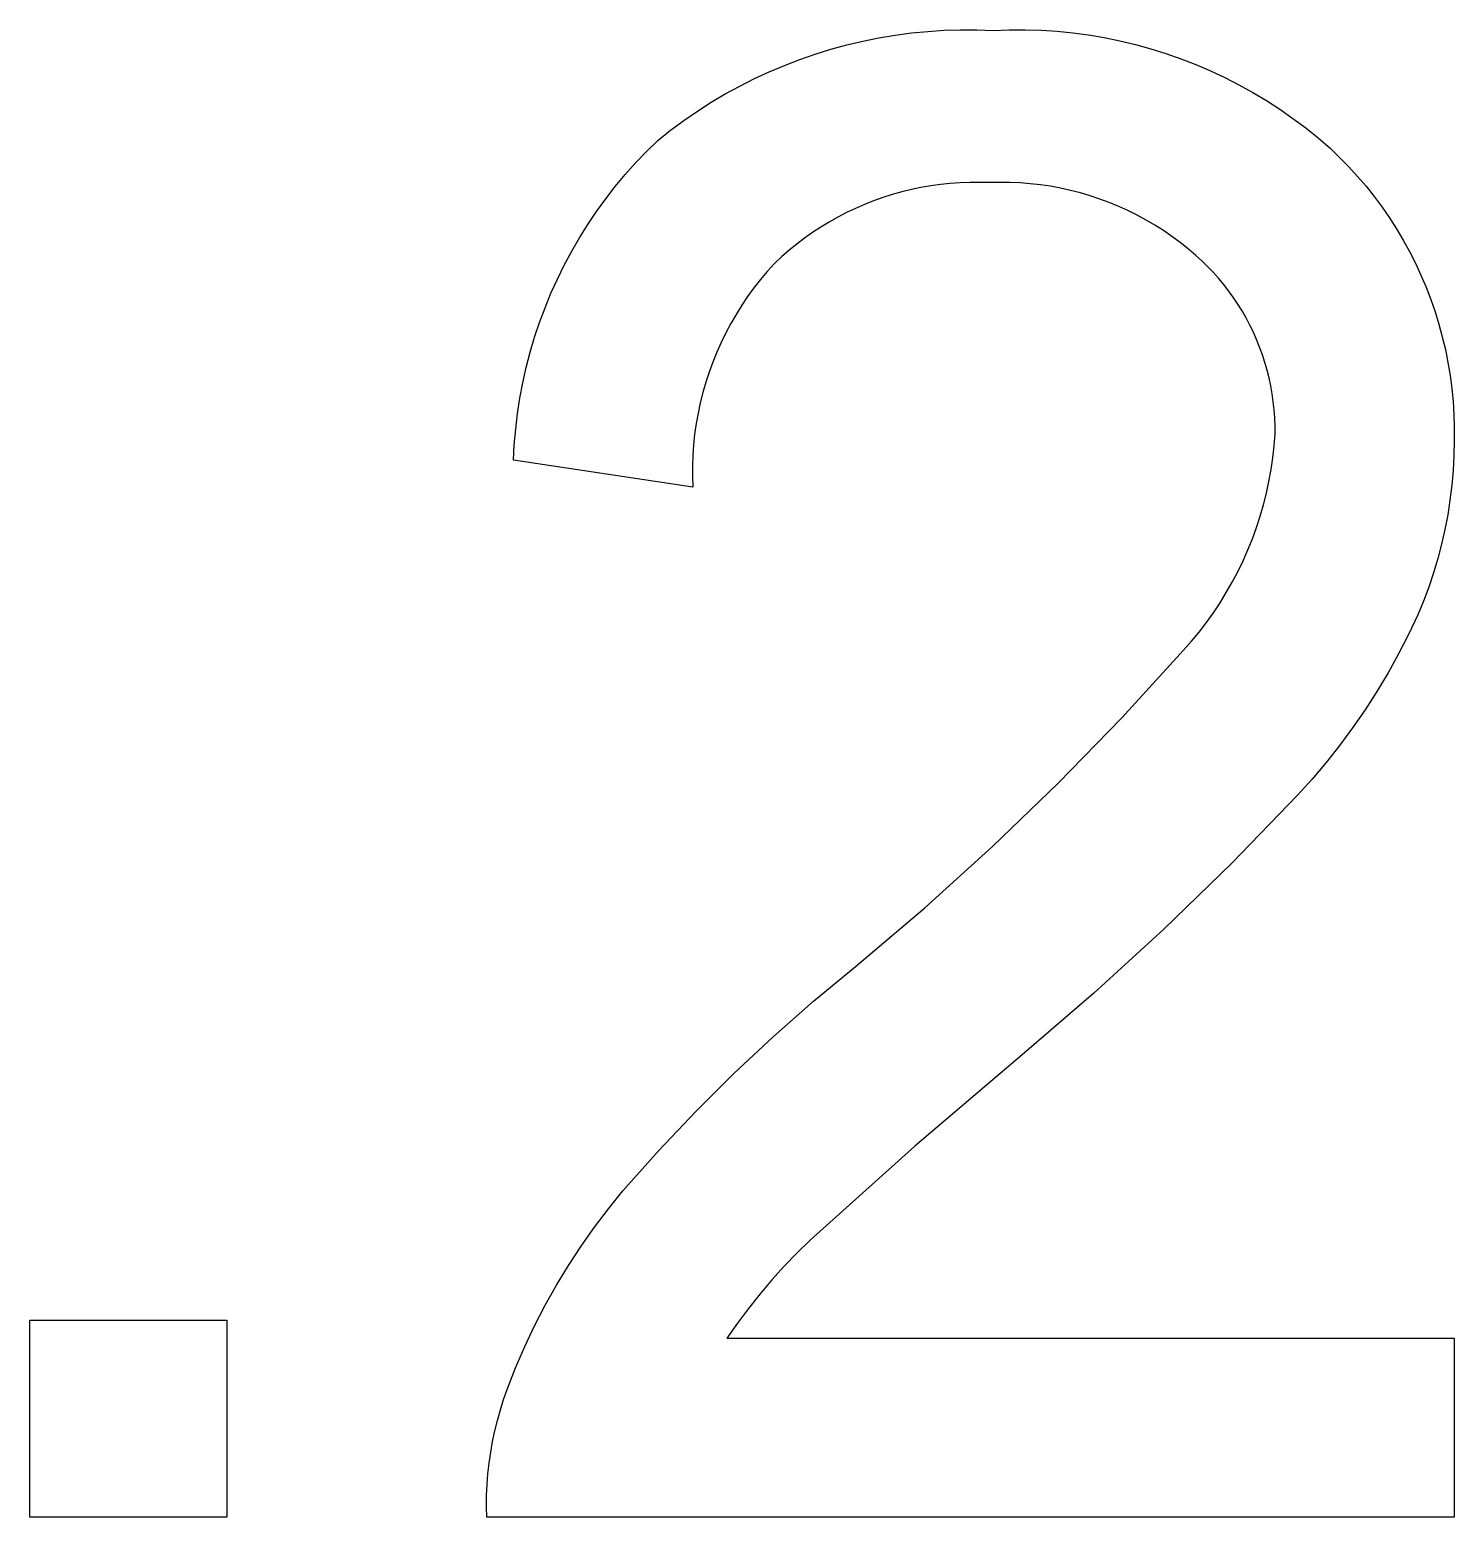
# Model space of a CAD drawing. Header units: millimetres. Extents: x -582 to 3448, y -204 to 2611.
# Drawn here: x 2845.53 to 2871.4, y -26.79 to 0.23 of the extents above; entities that cross this region are included whole.
import ezdxf

# ---------------------------------------------------------------- set-up
doc = ezdxf.new("R2010")
doc.units = ezdxf.units.MM
doc.header["$MEASUREMENT"] = 0
doc.layers.add('Domyslna', color=7, linetype='Continuous', true_color=0x000000)

msp = doc.modelspace()

# ---------------------------------------------------------------- linework, layer by layer
at = {"layer": 'Domyslna'}
for p, q in [((2860.369, -0.047), (2860.659, 0.022)), ((2860.659, 0.022), (2860.952, 0.081)), ((2860.952, 0.081), (2861.246, 0.13)), ((2861.246, 0.13), (2861.542, 0.169)), ((2861.542, 0.169), (2861.838, 0.199)), ((2861.838, 0.199), (2862.136, 0.218)), ((2862.136, 0.218), (2862.434, 0.228)), ((2862.434, 0.228), (2862.732, 0.227)), ((2862.732, 0.227), (2863.031, 0.216)), ((2863.031, 0.216), (2863.319, 0.227)), ((2863.319, 0.227), (2863.608, 0.228)), ((2863.608, 0.228), (2863.897, 0.219)), ((2863.897, 0.219), (2864.186, 0.2)), ((2864.186, 0.2), (2864.473, 0.171)), ((2864.473, 0.171), (2864.76, 0.133)), ((2864.76, 0.133), (2865.045, 0.085)), ((2865.045, 0.085), (2865.328, 0.027)), ((2865.328, 0.027), (2865.609, -0.04)), ((2859.515, -0.312), (2859.796, -0.214)), ((2859.796, -0.214), (2860.081, -0.126)), ((2860.081, -0.126), (2860.369, -0.047)), ((2865.609, -0.04), (2865.888, -0.117)), ((2865.888, -0.117), (2866.164, -0.203)), ((2866.164, -0.203), (2866.436, -0.298)), ((2858.691, -0.66), (2858.961, -0.535)), ((2858.961, -0.535), (2859.236, -0.419)), ((2859.236, -0.419), (2859.515, -0.312)), ((2866.436, -0.298), (2866.706, -0.403)), ((2866.706, -0.403), (2866.971, -0.517)), ((2866.971, -0.517), (2867.233, -0.64)), ((2858.163, -0.938), (2858.425, -0.795)), ((2858.425, -0.795), (2858.691, -0.66)), ((2867.233, -0.64), (2867.49, -0.771)), ((2867.49, -0.771), (2867.743, -0.912)), ((2857.906, -1.09), (2858.163, -0.938)), ((2867.743, -0.912), (2867.991, -1.06)), ((2867.991, -1.06), (2868.233, -1.217)), ((2857.409, -1.42), (2857.655, -1.251)), ((2857.655, -1.251), (2857.906, -1.09)), ((2868.233, -1.217), (2868.471, -1.383)), ((2856.935, -1.782), (2857.169, -1.597)), ((2857.169, -1.597), (2857.409, -1.42)), ((2868.471, -1.383), (2868.702, -1.556)), ((2868.702, -1.556), (2868.927, -1.737)), ((2856.732, -1.981), (2856.935, -1.782)), ((2868.927, -1.737), (2869.146, -1.925)), ((2856.536, -2.186), (2856.732, -1.981)), ((2869.146, -1.925), (2869.318, -2.09)), ((2869.318, -2.09), (2869.484, -2.26)), ((2856.165, -2.617), (2856.347, -2.399)), ((2856.347, -2.399), (2856.536, -2.186)), ((2869.484, -2.26), (2869.644, -2.435)), ((2855.991, -2.842), (2856.165, -2.617)), ((2861.541, -2.675), (2861.367, -2.717)), ((2861.716, -2.638), (2861.541, -2.675)), ((2861.892, -2.607), (2861.716, -2.638)), ((2862.069, -2.583), (2861.892, -2.607)), ((2862.247, -2.564), (2862.069, -2.583)), ((2862.426, -2.551), (2862.247, -2.564)), ((2862.604, -2.544), (2862.426, -2.551)), ((2862.783, -2.544), (2862.604, -2.544)), ((2862.962, -2.549), (2862.783, -2.544)), ((2863.147, -2.544), (2862.962, -2.549)), ((2863.332, -2.546), (2863.147, -2.544)), ((2863.517, -2.554), (2863.332, -2.546)), ((2863.701, -2.568), (2863.517, -2.554)), ((2863.885, -2.589), (2863.701, -2.568)), ((2864.068, -2.616), (2863.885, -2.589)), ((2864.25, -2.65), (2864.068, -2.616)), ((2864.43, -2.69), (2864.25, -2.65)), ((2864.61, -2.736), (2864.43, -2.69)), ((2869.644, -2.435), (2869.798, -2.616)), ((2869.798, -2.616), (2869.946, -2.802)), ((2855.825, -3.072), (2855.991, -2.842)), ((2860.69, -2.946), (2860.526, -3.017)), ((2860.856, -2.88), (2860.69, -2.946)), ((2861.025, -2.82), (2860.856, -2.88)), ((2861.195, -2.766), (2861.025, -2.82)), ((2861.367, -2.717), (2861.195, -2.766)), ((2864.787, -2.788), (2864.61, -2.736)), ((2864.963, -2.847), (2864.787, -2.788)), ((2865.136, -2.911), (2864.963, -2.847)), ((2865.307, -2.982), (2865.136, -2.911)), ((2869.946, -2.802), (2870.088, -2.993)), ((2855.666, -3.308), (2855.825, -3.072)), ((2860.206, -3.176), (2860.05, -3.264)), ((2860.365, -3.094), (2860.206, -3.176)), ((2860.526, -3.017), (2860.365, -3.094)), ((2865.475, -3.058), (2865.307, -2.982)), ((2865.641, -3.14), (2865.475, -3.058)), ((2865.804, -3.228), (2865.641, -3.14)), ((2865.963, -3.322), (2865.804, -3.228)), ((2870.088, -2.993), (2870.223, -3.189)), ((2870.223, -3.189), (2870.351, -3.389)), ((2855.515, -3.549), (2855.666, -3.308)), ((2859.747, -3.455), (2859.601, -3.558)), ((2859.897, -3.357), (2859.747, -3.455)), ((2860.05, -3.264), (2859.897, -3.357)), ((2866.12, -3.421), (2865.963, -3.322)), ((2866.272, -3.525), (2866.12, -3.421)), ((2870.351, -3.389), (2870.473, -3.593)), ((2855.373, -3.795), (2855.515, -3.549)), ((2859.32, -3.778), (2859.185, -3.895)), ((2859.459, -3.665), (2859.32, -3.778)), ((2859.601, -3.558), (2859.459, -3.665)), ((2866.421, -3.635), (2866.272, -3.525)), ((2866.566, -3.75), (2866.421, -3.635)), ((2866.707, -3.87), (2866.566, -3.75)), ((2870.473, -3.593), (2870.587, -3.801)), ((2855.113, -4.3), (2855.239, -4.045)), ((2855.239, -4.045), (2855.373, -3.795)), ((2859.054, -4.017), (2858.924, -4.161)), ((2859.185, -3.895), (2859.054, -4.017)), ((2866.816, -3.968), (2866.707, -3.87)), ((2866.92, -4.07), (2866.816, -3.968)), ((2870.587, -3.801), (2870.694, -4.013)), ((2870.694, -4.013), (2870.795, -4.229)), ((2854.997, -4.559), (2855.113, -4.3)), ((2858.8, -4.309), (2858.681, -4.461)), ((2858.924, -4.161), (2858.8, -4.309)), ((2867.022, -4.176), (2866.92, -4.07)), ((2867.119, -4.285), (2867.022, -4.176)), ((2867.213, -4.398), (2867.119, -4.285)), ((2870.795, -4.229), (2870.887, -4.448)), ((2854.889, -4.822), (2854.997, -4.559)), ((2858.681, -4.461), (2858.568, -4.617)), ((2867.302, -4.514), (2867.213, -4.398)), ((2867.388, -4.632), (2867.302, -4.514)), ((2870.887, -4.448), (2870.973, -4.67)), ((2854.79, -5.089), (2854.889, -4.822)), ((2858.46, -4.777), (2858.357, -4.941)), ((2858.568, -4.617), (2858.46, -4.777)), ((2867.47, -4.754), (2867.388, -4.632)), ((2867.547, -4.878), (2867.47, -4.754)), ((2870.973, -4.67), (2871.051, -4.894)), ((2854.7, -5.358), (2854.79, -5.089)), ((2858.261, -5.109), (2858.17, -5.279)), ((2858.357, -4.941), (2858.261, -5.109)), ((2867.62, -5.005), (2867.547, -4.878)), ((2867.688, -5.135), (2867.62, -5.005)), ((2871.051, -4.894), (2871.121, -5.121)), ((2871.121, -5.121), (2871.183, -5.351)), ((2854.619, -5.631), (2854.7, -5.358)), ((2858.17, -5.279), (2858.085, -5.453)), ((2867.752, -5.266), (2867.688, -5.135)), ((2867.811, -5.4), (2867.752, -5.266)), ((2867.866, -5.536), (2867.811, -5.4)), ((2871.183, -5.351), (2871.238, -5.582)), ((2854.548, -5.906), (2854.619, -5.631)), ((2858.007, -5.629), (2857.934, -5.808)), ((2858.085, -5.453), (2858.007, -5.629)), ((2867.916, -5.674), (2867.866, -5.536)), ((2867.961, -5.813), (2867.916, -5.674)), ((2871.238, -5.582), (2871.285, -5.815)), ((2854.485, -6.183), (2854.548, -5.906)), ((2857.934, -5.808), (2857.868, -5.99)), ((2868.001, -5.954), (2867.961, -5.813)), ((2871.285, -5.815), (2871.324, -6.049)), ((2854.433, -6.462), (2854.485, -6.183)), ((2857.808, -6.173), (2857.755, -6.359)), ((2857.868, -5.99), (2857.808, -6.173)), ((2868.037, -6.096), (2868.001, -5.954)), ((2868.067, -6.239), (2868.037, -6.096)), ((2871.324, -6.049), (2871.355, -6.285)), ((2854.389, -6.743), (2854.433, -6.462)), ((2857.755, -6.359), (2857.708, -6.546)), ((2868.093, -6.383), (2868.067, -6.239)), ((2868.113, -6.528), (2868.093, -6.383)), ((2871.355, -6.285), (2871.378, -6.522)), ((2854.356, -7.025), (2854.389, -6.743)), ((2857.667, -6.735), (2857.633, -6.925)), ((2857.708, -6.546), (2857.667, -6.735)), ((2868.129, -6.673), (2868.113, -6.528)), ((2868.139, -6.819), (2868.129, -6.673)), ((2871.378, -6.522), (2871.393, -6.759)), ((2857.633, -6.925), (2857.606, -7.116)), ((2868.145, -6.966), (2868.139, -6.819)), ((2868.145, -7.112), (2868.145, -6.966)), ((2871.393, -6.759), (2871.4, -6.996)), ((2871.4, -6.996), (2871.399, -7.234)), ((2854.331, -7.309), (2854.356, -7.025)), ((2857.606, -7.116), (2857.586, -7.309)), ((2868.129, -7.329), (2868.145, -7.112)), ((2871.399, -7.234), (2871.393, -7.505)), ((2854.317, -7.592), (2854.331, -7.309)), ((2857.572, -7.501), (2857.565, -7.694)), ((2857.586, -7.309), (2857.572, -7.501)), ((2868.074, -7.76), (2868.105, -7.545)), ((2868.105, -7.545), (2868.129, -7.329)), ((2871.393, -7.505), (2871.379, -7.776)), ((2857.57, -8.08), (2854.317, -7.592)), ((2857.565, -7.694), (2857.564, -7.887)), ((2868.035, -7.975), (2868.074, -7.76)), ((2871.379, -7.776), (2871.355, -8.046)), ((2857.564, -7.887), (2857.57, -8.08)), ((2867.989, -8.187), (2868.035, -7.975)), ((2871.355, -8.046), (2871.322, -8.315)), ((2867.936, -8.398), (2867.989, -8.187)), ((2871.322, -8.315), (2871.281, -8.583)), ((2867.809, -8.814), (2867.876, -8.607)), ((2867.876, -8.607), (2867.936, -8.398)), ((2871.281, -8.583), (2871.23, -8.85)), ((2867.734, -9.019), (2867.809, -8.814)), ((2871.23, -8.85), (2871.17, -9.114)), ((2867.653, -9.22), (2867.734, -9.019)), ((2871.17, -9.114), (2871.102, -9.377)), ((2867.47, -9.615), (2867.565, -9.419)), ((2867.565, -9.419), (2867.653, -9.22)), ((2871.102, -9.377), (2871.024, -9.637)), ((2867.368, -9.807), (2867.47, -9.615)), ((2871.024, -9.637), (2870.938, -9.894)), ((2867.146, -10.181), (2867.26, -9.996)), ((2867.26, -9.996), (2867.368, -9.807)), ((2870.938, -9.894), (2870.843, -10.148)), ((2867.025, -10.362), (2867.146, -10.181)), ((2870.843, -10.148), (2870.74, -10.399)), ((2866.898, -10.539), (2867.025, -10.362)), ((2870.74, -10.399), (2870.571, -10.756)), ((2866.627, -10.879), (2866.765, -10.711)), ((2866.765, -10.711), (2866.898, -10.539)), ((2870.571, -10.756), (2870.389, -11.108)), ((2865.366, -12.268), (2866.482, -11.042)), ((2866.482, -11.042), (2866.627, -10.879)), ((2870.389, -11.108), (2870.197, -11.453)), ((2870.197, -11.453), (2869.994, -11.792)), ((2869.994, -11.792), (2869.78, -12.125)), ((2869.78, -12.125), (2869.555, -12.45)), ((2864.21, -13.458), (2865.366, -12.268)), ((2869.555, -12.45), (2869.32, -12.769)), ((2869.32, -12.769), (2869.075, -13.079)), ((2869.075, -13.079), (2868.82, -13.381)), ((2863.016, -14.609), (2864.21, -13.458)), ((2868.82, -13.381), (2868.555, -13.675)), ((2868.555, -13.675), (2867.359, -14.911)), ((2861.786, -15.721), (2863.016, -14.609)), ((2867.359, -14.911), (2866.126, -16.11)), ((2860.519, -16.792), (2861.786, -15.721)), ((2866.126, -16.11), (2864.856, -17.27)), ((2859.766, -17.415), (2860.519, -16.792)), ((2864.856, -17.27), (2863.552, -18.391)), ((2859.032, -18.061), (2859.766, -17.415)), ((2858.318, -18.73), (2859.032, -18.061)), ((2863.552, -18.391), (2861.604, -20.047)), ((2857.625, -19.42), (2858.318, -18.73)), ((2856.953, -20.13), (2857.625, -19.42)), ((2856.303, -20.861), (2856.953, -20.13)), ((2861.604, -20.047), (2859.702, -21.756)), ((2856.039, -21.187), (2856.303, -20.861)), ((2855.785, -21.521), (2856.039, -21.187)), ((2855.544, -21.863), (2855.785, -21.521)), ((2855.314, -22.214), (2855.544, -21.863)), ((2859.702, -21.756), (2859.463, -21.99)), ((2859.463, -21.99), (2859.232, -22.231)), ((2855.097, -22.573), (2855.314, -22.214)), ((2859.232, -22.231), (2859.009, -22.479)), ((2854.892, -22.939), (2855.097, -22.573)), ((2859.009, -22.479), (2858.793, -22.734)), ((2854.7, -23.311), (2854.892, -22.939)), ((2858.793, -22.734), (2858.585, -22.995)), ((2845.532, -26.789), (2845.532, -23.21)), ((2845.532, -23.21), (2849.111, -23.21)), ((2849.111, -23.21), (2849.111, -26.789)), ((2858.585, -22.995), (2858.385, -23.262)), ((2854.521, -23.69), (2854.7, -23.311)), ((2858.385, -23.262), (2858.193, -23.536)), ((2854.355, -24.075), (2854.521, -23.69)), ((2858.193, -23.536), (2871.399, -23.536)), ((2871.399, -23.536), (2871.399, -26.789)), ((2854.202, -24.466), (2854.355, -24.075)), ((2854.137, -24.652), (2854.202, -24.466)), ((2854.024, -25.03), (2854.078, -24.84)), ((2854.078, -24.84), (2854.137, -24.652)), ((2853.978, -25.222), (2854.024, -25.03)), ((2853.937, -25.415), (2853.978, -25.222)), ((2853.874, -25.805), (2853.902, -25.609)), ((2853.902, -25.609), (2853.937, -25.415)), ((2853.852, -26.001), (2853.874, -25.805)), ((2853.828, -26.395), (2853.837, -26.197)), ((2853.837, -26.197), (2853.852, -26.001)), ((2853.825, -26.592), (2853.828, -26.395)), ((2853.829, -26.789), (2853.825, -26.592)), ((2849.111, -26.789), (2845.532, -26.789)), ((2871.399, -26.789), (2853.829, -26.789))]:
    msp.add_line(p, q, dxfattribs=at)

doc.saveas('drawing.dxf')
